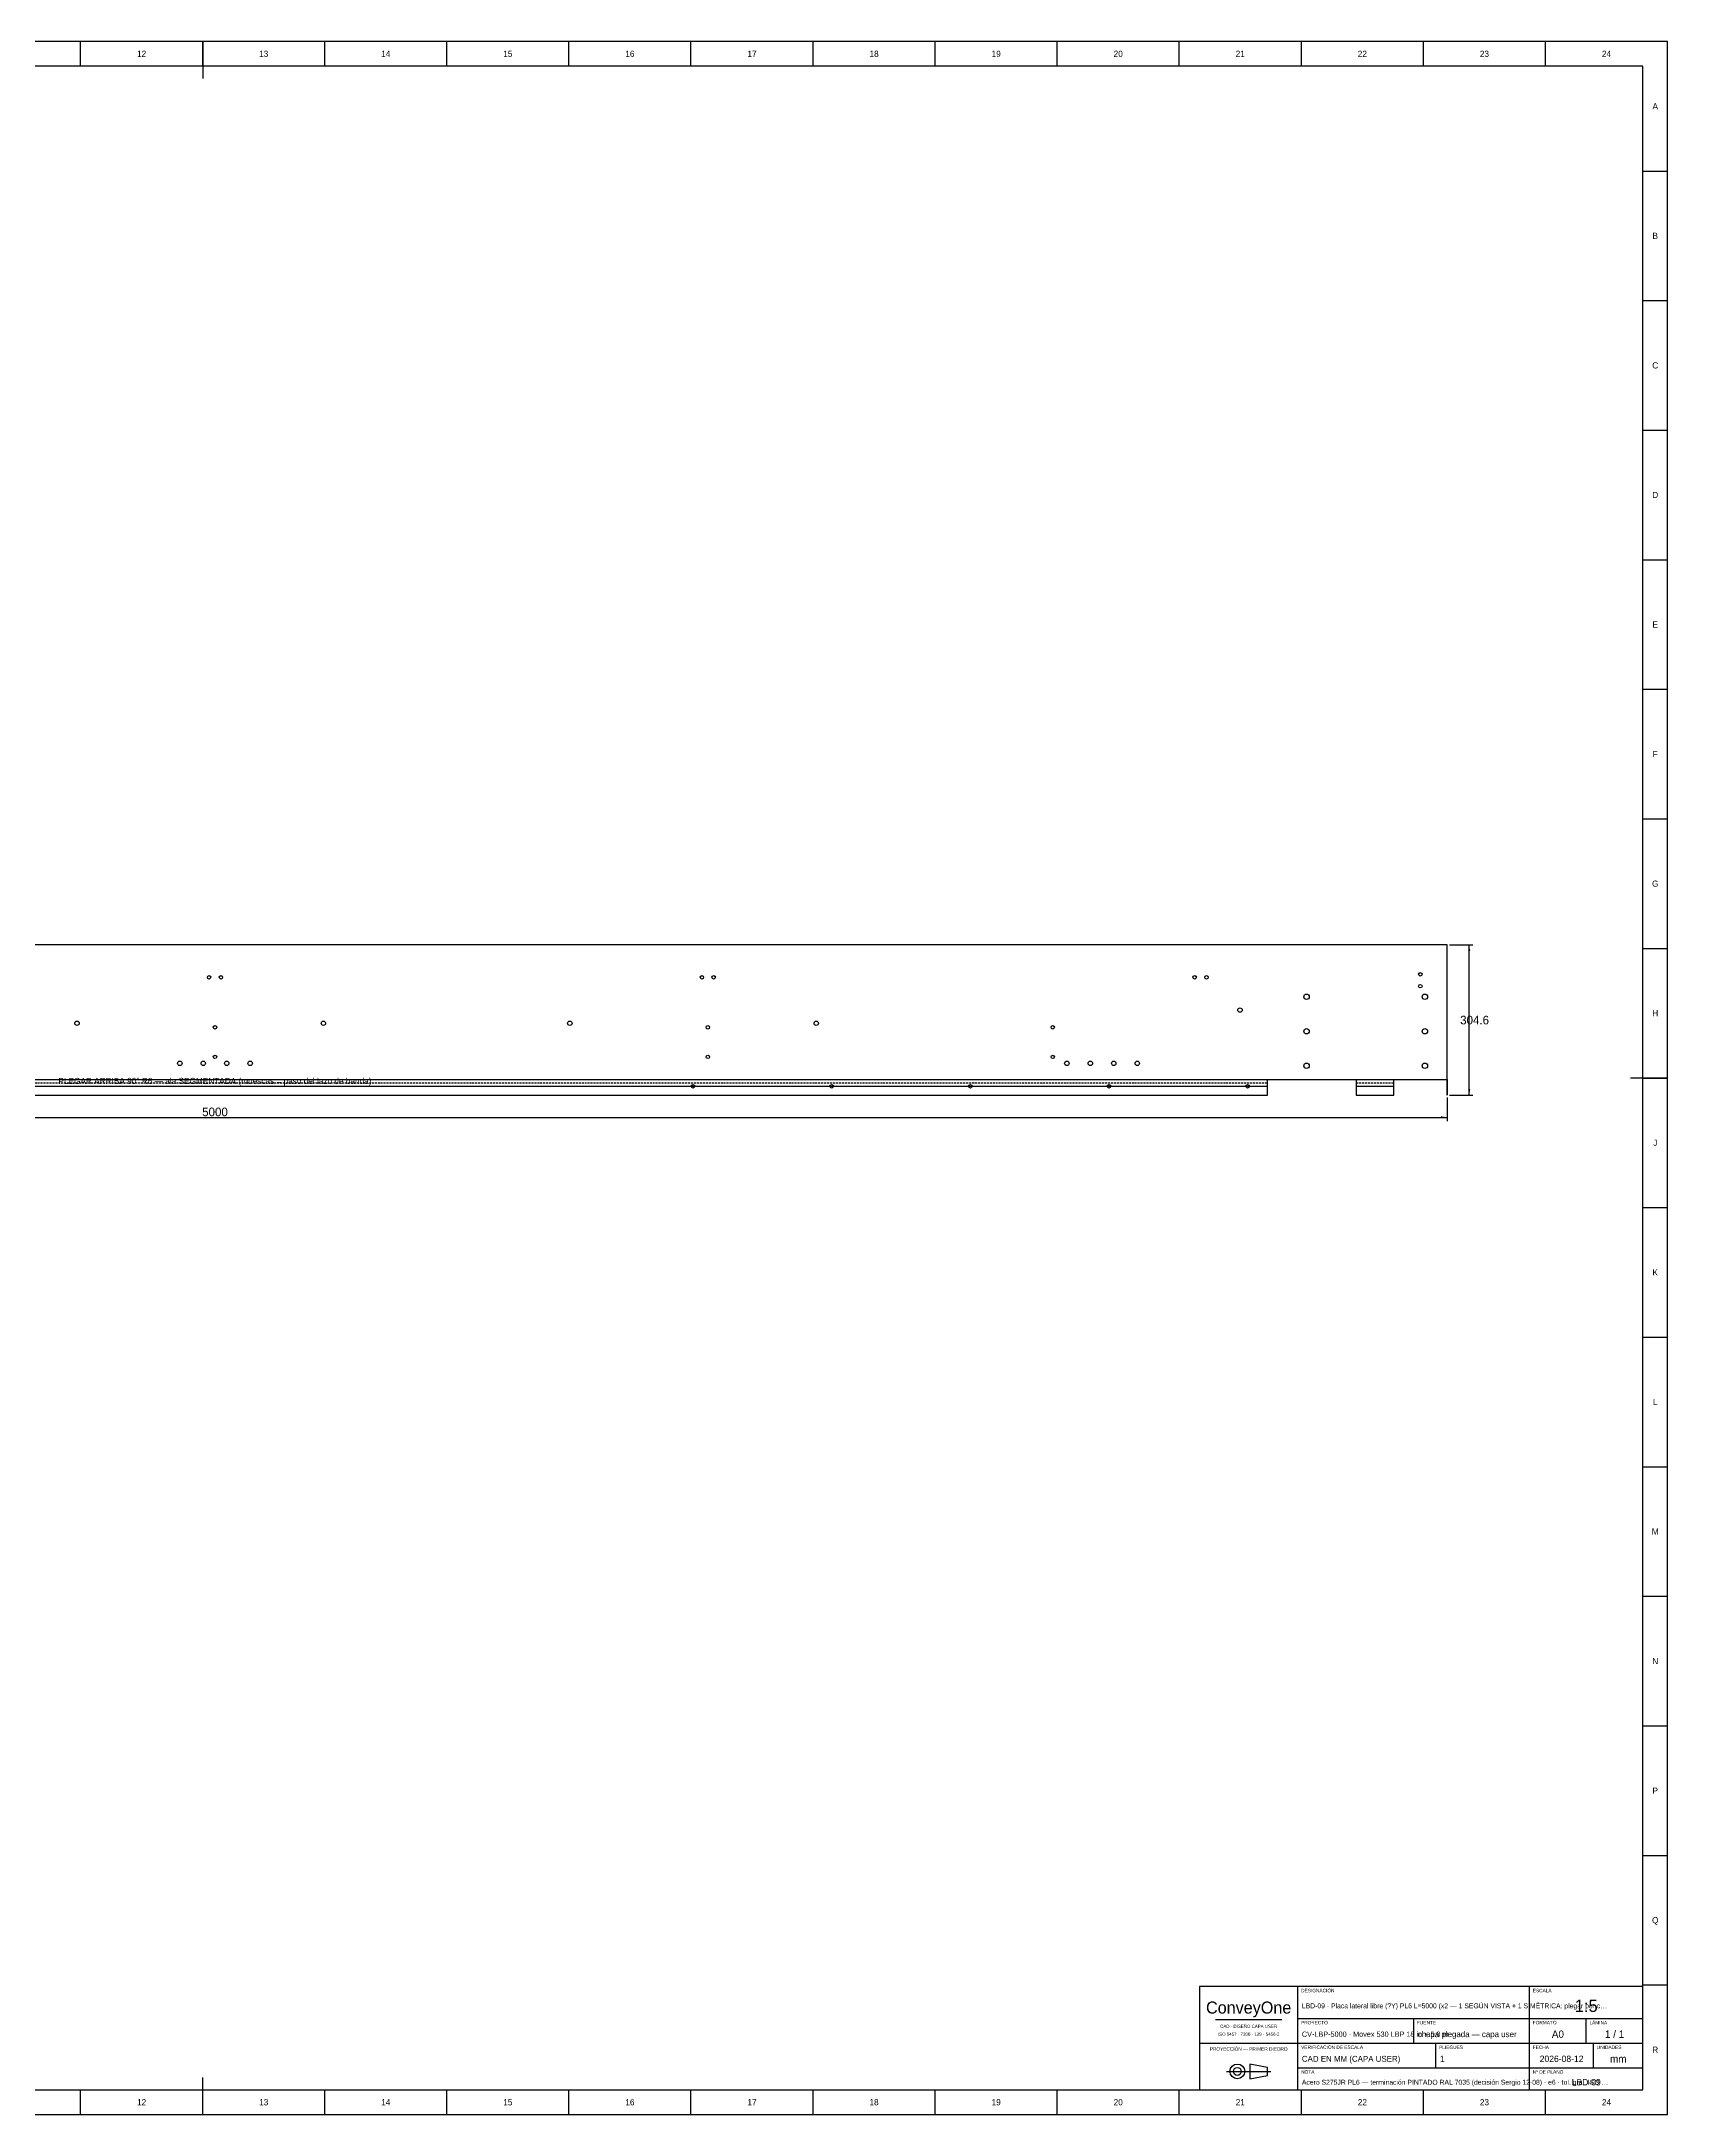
# Model space of a CAD drawing. Extents: x 0 to 5945, y 0 to 4205.
# Drawn here: x 2645 to 5945, y 0 to 4205 of the extents above; entities that cross this region are included whole.
import ezdxf
from ezdxf.enums import TextEntityAlignment as Align

# ---------------------------------------------------------------- set-up
doc = ezdxf.new("R2010")
doc.units = 0
doc.linetypes.add('DASHED', pattern=[6, 4, -2])
for name, color, linetype in [('COTAS', 7, 'CONTINUOUS'), ('FINA', 7, 'CONTINUOUS'), ('NORMA', 7, 'CONTINUOUS'), ('PLIEGUE', 1, 'DASHED'), ('TEXTO', 7, 'CONTINUOUS'), ('VISIBLE', 7, 'CONTINUOUS')]:
    doc.layers.add(name, color=color, linetype=linetype)

msp = doc.modelspace()

# ---------------------------------------------------------------- linework, layer by layer
at = {"layer": 'COTAS'}
for p, q in [((5502.5, 2372.285), (5550, 2372.285)), ((5542.5, 2067.715), (5542.5, 2372.285)), ((5497.5, 2062.715), (5497.5, 2015.215)), ((5502.5, 2067.715), (5550, 2067.715)), ((497.5, 2022.715), (5497.5, 2022.715))]:
    msp.add_line(p, q, dxfattribs=at)
for points in [[(5542.5, 2372.285), (5544.75, 2359.785), (5540.25, 2359.785)], [(5542.5, 2067.715), (5544.75, 2080.215), (5540.25, 2080.215)], [(5497.5, 2022.715), (5485, 2024.965), (5485, 2020.465)]]:
    msp.add_solid(points, dxfattribs=at)
at = {"layer": 'FINA'}
for p, q in [((5945, 4205), (0, 4205)), ((2724.7917, 4155), (2724.7917, 4205)), ((2972.5, 4155), (2972.5, 4205)), ((3220.2083, 4155), (3220.2083, 4205)), ((3467.9167, 4155), (3467.9167, 4205)), ((3715.625, 4155), (3715.625, 4205)), ((3963.3333, 4155), (3963.3333, 4205)), ((4211.0417, 4155), (4211.0417, 4205)), ((4458.75, 4155), (4458.75, 4205)), ((4706.4583, 4155), (4706.4583, 4205)), ((4954.1667, 4155), (4954.1667, 4205)), ((5201.875, 4155), (5201.875, 4205)), ((5449.5833, 4155), (5449.5833, 4205)), ((5697.2917, 4155), (5697.2917, 4205)), ((5945, 0), (5945, 4205)), ((5895, 3942.1875), (5945, 3942.1875)), ((5895, 3679.375), (5945, 3679.375)), ((5895, 3416.5625), (5945, 3416.5625)), ((5895, 3153.75), (5945, 3153.75)), ((5895, 2890.9375), (5945, 2890.9375)), ((5895, 2628.125), (5945, 2628.125)), ((5895, 2365.3125), (5945, 2365.3125)), ((5895, 2102.5), (5945, 2102.5)), ((1095.67, 2099.285), (5132.94, 2099.285)), ((1095.67, 2085.715), (5132.94, 2085.715)), ((5312.94, 2099.285), (5389.84, 2099.285)), ((5312.94, 2085.715), (5389.84, 2085.715)), ((5895, 1839.6875), (5945, 1839.6875)), ((5895, 1576.875), (5945, 1576.875)), ((5895, 1314.0625), (5945, 1314.0625)), ((5895, 1051.25), (5945, 1051.25)), ((5895, 788.4375), (5945, 788.4375)), ((5895, 525.625), (5945, 525.625)), ((5895, 262.8125), (5945, 262.8125)), ((5027.5, 193), (5162.5, 193)), ((5195, 195), (5665, 195)), ((5430, 145), (5430, 195)), ((5665, 195), (5895, 195)), ((5780, 145), (5780, 195)), ((4995, 145), (5195, 145)), ((5195, 145), (5665, 145)), ((5475, 95), (5475, 145)), ((5665, 145), (5895, 145)), ((5795, 95), (5795, 145)), ((5050.15, 87.5), (5139.85, 87.5)), ((5195, 95), (5665, 95)), ((5665, 95), (5895, 95)), ((2724.7917, 0), (2724.7917, 50)), ((2972.5, 0), (2972.5, 50)), ((3220.2083, 0), (3220.2083, 50)), ((3467.9167, 0), (3467.9167, 50)), ((3715.625, 0), (3715.625, 50)), ((3963.3333, 0), (3963.3333, 50)), ((4211.0417, 0), (4211.0417, 50)), ((4458.75, 0), (4458.75, 50)), ((4706.4583, 0), (4706.4583, 50)), ((4954.1667, 0), (4954.1667, 50)), ((5201.875, 0), (5201.875, 50)), ((5449.5833, 0), (5449.5833, 50)), ((5697.2917, 0), (5697.2917, 50)), ((0, 0), (5945, 0))]:
    msp.add_line(p, q, dxfattribs=at)
at = {"layer": 'NORMA'}
for p, q in [((2972.5, 4205), (2972.5, 4130)), ((5895, 4155), (100, 4155)), ((5895, 50), (5895, 4155)), ((5945, 2102.5), (5870, 2102.5)), ((5895, 260), (4995, 260)), ((4995, 260), (4995, 50)), ((5195, 50), (5195, 260)), ((5665, 50), (5665, 260)), ((5895, 50), (5895, 260)), ((100, 50), (5895, 50)), ((2972.5, 0), (2972.5, 75)), ((4995, 50), (5895, 50))]:
    msp.add_line(p, q, dxfattribs=at)
at = {"layer": 'PLIEGUE'}
for p, q in [((1095.67, 2092.505), (5132.94, 2092.505)), ((5312.94, 2092.505), (5389.84, 2092.505))]:
    msp.add_line(p, q, dxfattribs=at)
at = {"layer": 'TEXTO'}
for p, q in [((5132.95, 95.55), (5097.3, 102.45)), ((5097.3, 102.45), (5097.3, 72.55)), ((5132.95, 79.45), (5132.95, 95.55)), ((5097.3, 72.55), (5132.95, 79.45))]:
    msp.add_line(p, q, dxfattribs=at)
for radius in [14.95, 8.05]:
    msp.add_circle((5072, 87.5), radius, dxfattribs=at)
at = {"layer": 'VISIBLE'}
for p, q in [((5497.5, 2372.285), (497.5, 2372.285)), ((5497.5, 2067.715), (5497.5, 2372.285)), ((1095.67, 2067.715), (5132.94, 2067.715)), ((5132.94, 2067.715), (5132.94, 2099.285)), ((5132.94, 2099.285), (5312.94, 2099.285)), ((5312.94, 2099.285), (5312.94, 2067.715)), ((5312.94, 2067.715), (5389.84, 2067.715)), ((5389.84, 2067.715), (5389.84, 2099.285)), ((5389.84, 2099.285), (5497.5, 2099.285)), ((5497.5, 2099.285), (5497.5, 2067.715))]:
    msp.add_line(p, q, dxfattribs=at)
for centre, radius in [((5443.3, 2312.835), 3.5), ((2985.5, 2306.785), 3.5), ((3009.5, 2306.785), 3.5), ((3985.5, 2306.785), 3.5), ((4009.5, 2306.785), 3.5), ((4985.5, 2306.785), 3.5), ((5009.5, 2306.785), 3.5), ((5212.5, 2267.285), 5.5), ((5443.3, 2288.835), 3.5), ((5452.5, 2267.285), 5.5), ((5077.5, 2240.285), 4.5), ((2717.5, 2213.535), 4.5), ((2997.5, 2205.285), 3.5), ((3217.5, 2213.535), 4.5), ((3717.5, 2213.535), 4.5), ((3997.5, 2205.285), 3.5), ((4217.5, 2213.535), 4.5), ((4697.5, 2205.285), 3.5), ((5212.5, 2197.285), 5.5), ((5452.5, 2197.285), 5.5), ((2997.5, 2145.285), 3.5), ((3997.5, 2145.285), 3.5), ((4697.5, 2145.285), 3.5), ((2926.1, 2132.285), 4.5), ((2973.7, 2132.285), 4.5), ((3021.3, 2132.285), 4.5), ((3068.9, 2132.285), 4.5), ((4726.1, 2132.285), 4.5), ((4773.7, 2132.285), 4.5), ((4821.3, 2132.285), 4.5), ((4868.9, 2132.285), 4.5), ((5212.5, 2127.285), 5.5), ((5452.5, 2127.285), 5.5), ((3967.5, 2085.715), 3.5), ((4248.86, 2085.715), 3.5), ((4530.22, 2085.715), 3.5), ((4811.58, 2085.715), 3.5), ((5092.94, 2085.715), 3.5)]:
    msp.add_circle(centre, radius, dxfattribs=at)

# ---------------------------------------------------------------- texts
at = {"layer": 'COTAS'}
for s, p in [('304.6', (5553.5, 2220)), ('5000', (2997.5, 2033.715))]:
    msp.add_text(s, height=17.5, dxfattribs=at).set_placement(p, align=Align.MIDDLE_CENTER)
at = {"layer": 'TEXTO'}
for s, height, p in [('12', 12.5, (2848.6458, 4180)), ('13', 12.5, (3096.3542, 4180)), ('14', 12.5, (3344.0625, 4180)), ('15', 12.5, (3591.7708, 4180)), ('16', 12.5, (3839.4792, 4180)), ('17', 12.5, (4087.1875, 4180)), ('18', 12.5, (4334.8958, 4180)), ('19', 12.5, (4582.6042, 4180)), ('20', 12.5, (4830.3125, 4180)), ('21', 12.5, (5078.0208, 4180)), ('22', 12.5, (5325.7292, 4180)), ('23', 12.5, (5573.4375, 4180)), ('24', 12.5, (5821.1458, 4180)), ('A', 12.5, (5920, 4073.5938)), ('B', 12.5, (5920, 3810.7813)), ('C', 12.5, (5920, 3547.9688)), ('D', 12.5, (5920, 3285.1563)), ('E', 12.5, (5920, 3022.3438)), ('F', 12.5, (5920, 2759.5313)), ('G', 12.5, (5920, 2496.7188)), ('H', 12.5, (5920, 2233.9063)), ('PLEGAR ARRIBA 90° R6 — ala SEGMENTADA (muescas = paso del lazo de banda)', 12.5, (2997.5, 2096.505)), ('J', 12.5, (5920, 1971.0938)), ('K', 12.5, (5920, 1708.2813)), ('L', 12.5, (5920, 1445.4688)), ('M', 12.5, (5920, 1182.6563)), ('N', 12.5, (5920, 919.8438)), ('P', 12.5, (5920, 657.0313)), ('Q', 12.5, (5920, 394.2188)), ('ConveyOne', 24.5, (5095, 217)), ('1:5', 25, (5780, 220.5)), ('CAD · DISEÑO CAPA USER', 6.5, (5095, 179)), ('A0', 15, (5722.5, 163)), ('1 / 1', 15, (5837.5, 163)), ('PROYECCIÓN — PRIMER DIEDRO', 7, (5095, 133)), ('ISO 5457 · 7200 · 129 · 5456-2', 6.5, (5095, 163)), ('R', 12.5, (5920, 131.4063)), ('2026-08-12', 13, (5730, 113)), ('mm', 15, (5845, 113)), ('LBD-09', 13, (5780, 65.5)), ('12', 12.5, (2848.6458, 25)), ('13', 12.5, (3096.3542, 25)), ('14', 12.5, (3344.0625, 25)), ('15', 12.5, (3591.7708, 25)), ('16', 12.5, (3839.4792, 25)), ('17', 12.5, (4087.1875, 25)), ('18', 12.5, (4334.8958, 25)), ('19', 12.5, (4582.6042, 25)), ('20', 12.5, (4830.3125, 25)), ('21', 12.5, (5078.0208, 25)), ('22', 12.5, (5325.7292, 25)), ('23', 12.5, (5573.4375, 25)), ('24', 12.5, (5821.1458, 25))]:
    msp.add_text(s, height=height, dxfattribs=at).set_placement(p, align=Align.MIDDLE_CENTER)
for s, p in [('DESIGNACIÓN', (5201.5, 248)), ('ESCALA', (5671.5, 248)), ('PROYECTO', (5201.5, 183)), ('FUENTE', (5436.5, 183)), ('FORMATO', (5671.5, 183)), ('LÁMINA', (5786.5, 183)), ('VERIFICACIÓN DE ESCALA', (5201.5, 133)), ('PLIEGUES', (5481.5, 133)), ('FECHA', (5671.5, 133)), ('UNIDADES', (5801.5, 133)), ('NOTA', (5201.5, 83)), ('Nº DE PLANO', (5671.5, 83))]:
    msp.add_text(s, height=7, dxfattribs=at).set_placement(p)
for s, height, p in [('LBD-09 · Placa lateral libre (?Y) PL6 L=5000 (x2 — 1 SEGÚN VISTA + 1 SIMÉTRICA: plegar por c…', 10, (5203, 220.5)), ('CV-LBP-5000 · Movex 530 LBP 18 in × 5.0 m', 10.6647, (5203, 163)), ('chapa plegada — capa user', 12, (5438, 163)), ('CAD EN MM (CAPA USER)', 12, (5203, 113)), ('1', 13, (5483, 113)), ('Acero S275JR PL6 — terminación PINTADO RAL 7035 (decisión Sergio 12-08) · e6 · tol. gral. ISO …', 10, (5203, 65.5))]:
    msp.add_text(s, height=height, dxfattribs=at).set_placement(p, align=Align.MIDDLE_LEFT)

doc.saveas('drawing.dxf')
